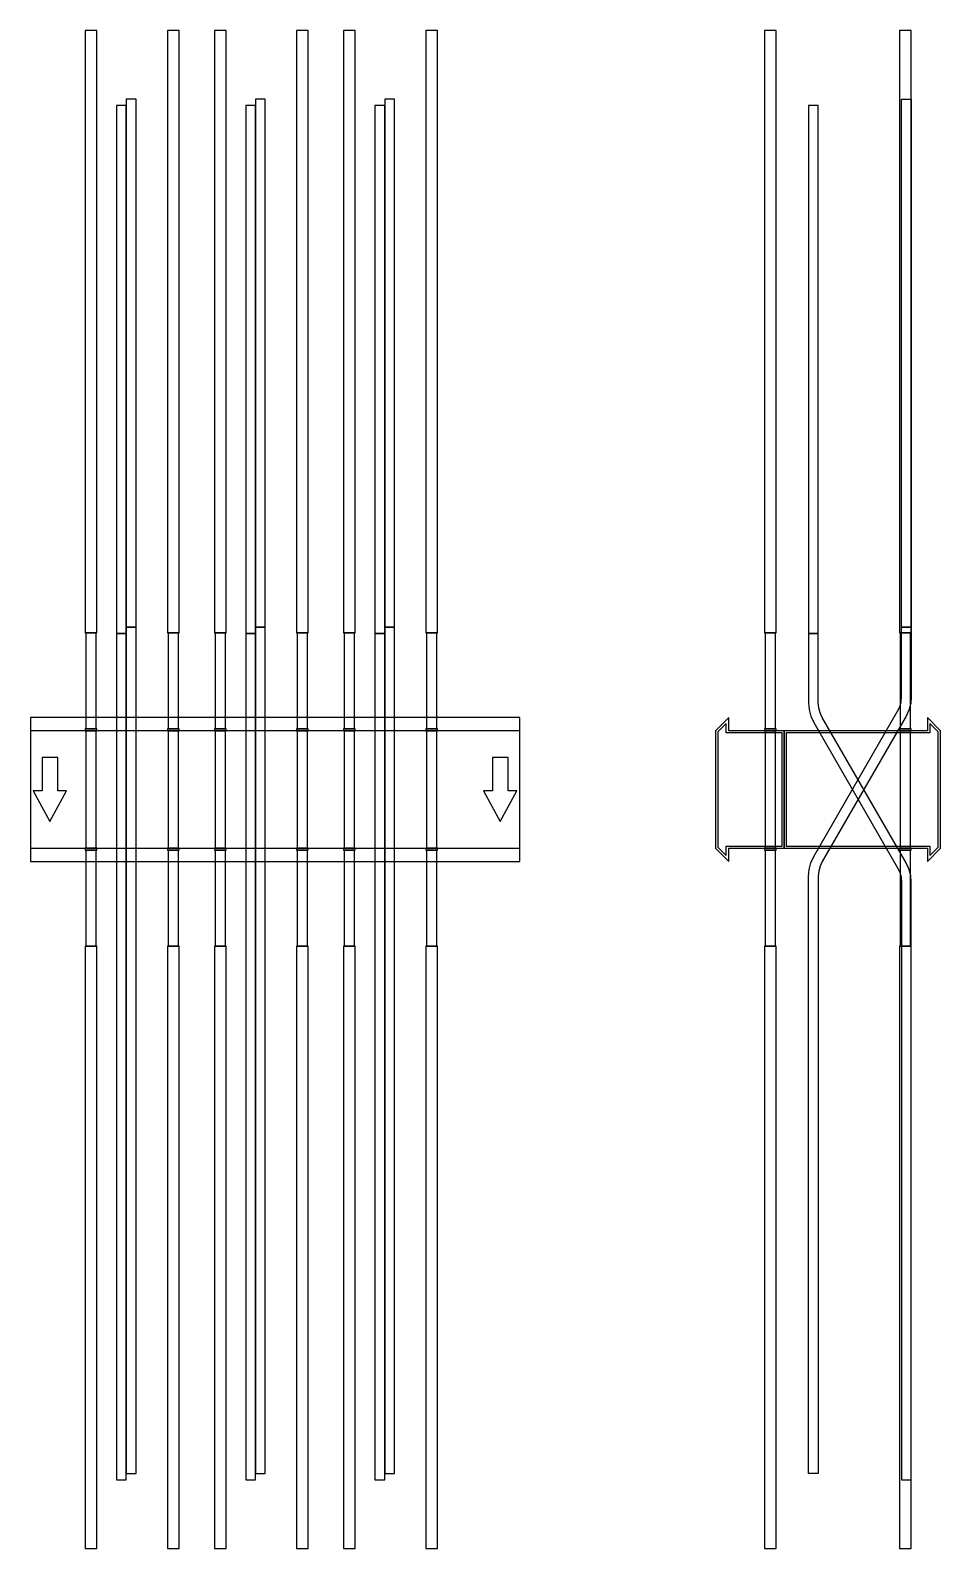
# Model space of a CAD drawing. Extents: x 0 to 930, y -775 to 775.
import ezdxf

# ---------------------------------------------------------------- set-up
doc = ezdxf.new("R2010")
doc.units = 0
doc.layers.add('Halfen', color=7, linetype='CONTINUOUS')

msp = doc.modelspace()

# ---------------------------------------------------------------- linework, layer by layer
at = {"layer": 'Halfen', "color": 7}
for points in [[(68, 160), (68, 775), (56, 775), (56, 160)], [(152, 160), (152, 775), (140, 775), (140, 160)], [(200, 160), (200, 775), (188, 775), (188, 160)], [(284, 160), (284, 775), (272, 775), (272, 160)], [(332, 160), (332, 775), (320, 775), (320, 160)], [(416, 160), (416, 775), (404, 775), (404, 160)], [(762, 160), (762, 775), (750, 775), (750, 160)], [(900, 160), (900, 775), (888, 775), (888, 160)], [(98, 159.422), (98, 698.422), (88, 698.422), (88, 159.422)], [(108, 165.762), (108, 704.762), (98, 704.762), (98, 165.762)], [(230, 159.422), (230, 698.422), (220, 698.422), (220, 159.422)], [(240, 165.762), (240, 704.762), (230, 704.762), (230, 165.762)], [(362, 159.422), (362, 698.422), (352, 698.422), (352, 159.422)], [(372, 165.762), (372, 704.762), (362, 704.762), (362, 165.762)], [(805, 159.422), (805, 698.422), (795, 698.422), (795, 159.422)], [(890, 165.762), (890, 704.762), (900, 704.762), (900, 165.762)], [(67.25, 62), (67.25, 160), (56.75, 160), (56.75, 62)], [(98, -704.762), (98, 159.422), (88, 159.422), (88, -704.762)], [(108, -698.422), (108, 165.762), (98, 165.762), (98, -698.422)], [(151.25, 62), (151.25, 160), (140.75, 160), (140.75, 62)], [(199.25, 62), (199.25, 160), (188.75, 160), (188.75, 62)], [(230, -704.762), (230, 159.422), (220, 159.422), (220, -704.762)], [(240, -698.422), (240, 165.762), (230, 165.762), (230, -698.422)], [(283.25, 62), (283.25, 160), (272.75, 160), (272.75, 62)], [(331.25, 62), (331.25, 160), (320.75, 160), (320.75, 62)], [(362, -704.762), (362, 159.422), (352, 159.422), (352, -704.762)], [(372, -698.422), (372, 165.762), (362, 165.762), (362, -698.422)], [(415.25, 62), (415.25, 160), (404.75, 160), (404.75, 62)], [(761.25, 62), (761.25, 160), (750.75, 160), (750.75, 62)], [(795, -698.422), (795, -88.481), (795.608, -81.535), (797.412, -74.8), (800.359, -68.481), (885.981, 79.82), (888.191, 84.56), (889.544, 89.611), (890, 94.82), (890, 165.762), (900, 165.762), (900, 94.82), (899.392, 87.875), (897.588, 81.14), (894.641, 74.82), (809.019, -73.481), (806.809, -78.22), (805.456, -83.271), (805, -88.481), (805, -698.422)], [(900, -704.762), (900, -94.821), (899.392, -87.875), (897.588, -81.14), (894.641, -74.821), (809.019, 73.481), (806.809, 78.22), (805.456, 83.271), (805, 88.481), (805, 159.422), (795, 159.422), (795, 88.481), (795.608, 81.535), (797.412, 74.8), (800.359, 68.481), (885.981, -79.821), (888.191, -84.56), (889.544, -89.611), (890, -94.821), (890, -704.762)], [(899.25, 62), (899.25, 160), (888.75, 160), (888.75, 62)], [(0, -73.5), (500, -73.5), (500, 73.5), (0, 73.5)], [(68, 60), (68, 62), (56, 62), (56, 60)], [(152, 60), (152, 62), (140, 62), (140, 60)], [(200, 60), (200, 62), (188, 62), (188, 60)], [(284, 60), (284, 62), (272, 62), (272, 60)], [(332, 60), (332, 62), (320, 62), (320, 60)], [(416, 60), (416, 62), (404, 62), (404, 60)], [(770, -60), (770, 60), (713.5, 60), (713.5, 73.5), (700, 60), (700, -60), (713.5, -73.5), (713.5, -60)], [(768, -58), (768, 58), (711, 58), (711, 67.25), (702.5, 58.75), (702.5, -58.75), (711, -67.25), (711, -58)], [(762, 60), (762, 62), (750, 62), (750, 60)], [(930, -60), (930, 60), (916.5, 73.5), (916.5, 60), (770, 60), (770, -60), (916.5, -60), (916.5, -73.5)], [(927.5, -58.75), (927.5, 58.75), (919, 67.25), (919, 58), (772, 58), (772, -58), (919, -58), (919, -67.25)], [(900, 60), (900, 62), (888, 62), (888, 60)], [(0, -60), (500, -60), (500, 60), (0, 60)], [(67.25, -60), (67.25, 60), (56.75, 60), (56.75, -60)], [(151.25, -60), (151.25, 60), (140.75, 60), (140.75, -60)], [(199.25, -60), (199.25, 60), (188.75, 60), (188.75, -60)], [(283.25, -60), (283.25, 60), (272.75, 60), (272.75, -60)], [(331.25, -60), (331.25, 60), (320.75, 60), (320.75, -60)], [(415.25, -60), (415.25, 60), (404.75, 60), (404.75, -60)], [(761.25, -60), (761.25, 60), (750.75, 60), (750.75, -60)], [(899.25, -60), (899.25, 60), (888.75, 60), (888.75, -60)], [(20, -32.5), (37, -1.5), (28, -1.5), (28, 32.5), (12, 32.5), (12, -1.5), (3, -1.5)], [(480, -32.5), (497, -1.5), (488, -1.5), (488, 32.5), (472, 32.5), (472, -1.5), (463, -1.5)], [(68, -62), (68, -60), (56, -60), (56, -62)], [(67.25, -160), (67.25, -62), (56.75, -62), (56.75, -160)], [(152, -62), (152, -60), (140, -60), (140, -62)], [(151.25, -160), (151.25, -62), (140.75, -62), (140.75, -160)], [(200, -62), (200, -60), (188, -60), (188, -62)], [(199.25, -160), (199.25, -62), (188.75, -62), (188.75, -160)], [(284, -62), (284, -60), (272, -60), (272, -62)], [(283.25, -160), (283.25, -62), (272.75, -62), (272.75, -160)], [(332, -62), (332, -60), (320, -60), (320, -62)], [(331.25, -160), (331.25, -62), (320.75, -62), (320.75, -160)], [(416, -62), (416, -60), (404, -60), (404, -62)], [(415.25, -160), (415.25, -62), (404.75, -62), (404.75, -160)], [(762, -62), (762, -60), (750, -60), (750, -62)], [(761.25, -160), (761.25, -62), (750.75, -62), (750.75, -160)], [(900, -62), (900, -60), (888, -60), (888, -62)], [(899.25, -160), (899.25, -62), (888.75, -62), (888.75, -160)], [(68, -775), (68, -160), (56, -160), (56, -775)], [(152, -775), (152, -160), (140, -160), (140, -775)], [(200, -775), (200, -160), (188, -160), (188, -775)], [(284, -775), (284, -160), (272, -160), (272, -775)], [(332, -775), (332, -160), (320, -160), (320, -775)], [(416, -775), (416, -160), (404, -160), (404, -775)], [(762, -775), (762, -160), (750, -160), (750, -775)], [(900, -775), (900, -160), (888, -160), (888, -775)]]:
    msp.add_lwpolyline(points, close=True, dxfattribs=at)

doc.saveas('drawing.dxf')
